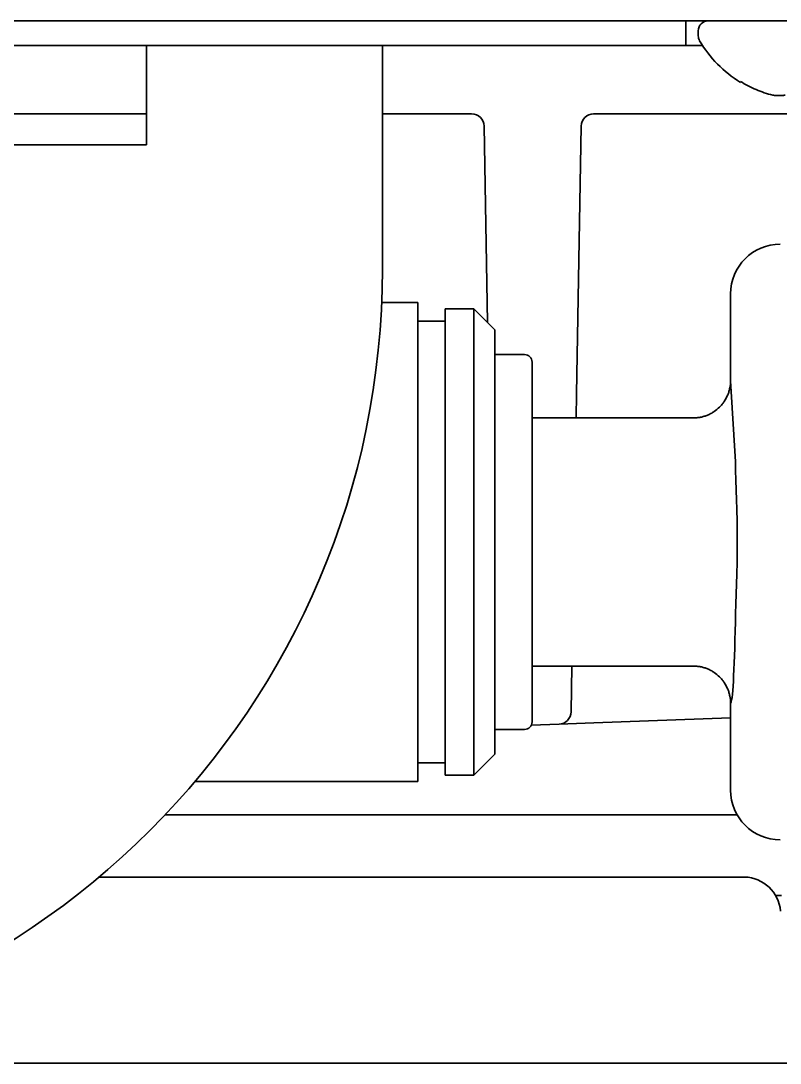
# Model space of a CAD drawing. Extents: x 6327 to 10269, y -393 to 3204.
# Drawn here: x 6891.27 to 6921.87, y 1329.03 to 1371.03 of the extents above; entities that cross this region are included whole.
import ezdxf

# ---------------------------------------------------------------- set-up
doc = ezdxf.new("R2010")
doc.units = 0
doc.header["$LTSCALE"] = 5
doc.layers.add('1', color=7, linetype='CONTINUOUS', true_color=0xffffff)

msp = doc.modelspace()

# ---------------------------------------------------------------- linework, layer by layer
at = {"layer": '1', "color": 7, "linetype": 'Continuous', "lineweight": 35}
for p, q in [((6339.573, 1371.026), (7085.573, 1371.026)), ((6918.073, 1370.026), (6918.073, 1371.026)), ((6918.573, 1370.626), (6918.573, 1370.426)), ((6913.073, 1370.026), (6802.193, 1370.026)), ((6896.332, 1369.026), (6896.332, 1370.026)), ((6905.842, 1369.026), (6905.842, 1370.026)), ((6913.073, 1370.026), (6918.072, 1370.026)), ((6918.072, 1370.026), (6918.573, 1370.026)), ((6918.75, 1370.026), (6918.573, 1370.026)), ((6896.332, 1369.026), (6896.332, 1366.026)), ((6905.842, 1369.026), (6905.842, 1361.026)), ((6920.273, 1368.548), (6920.273, 1368.581)), ((6885.013, 1367.276), (6896.332, 1367.276)), ((6905.841, 1367.276), (6909.44, 1367.276)), ((6958.1, 1367.276), (6914.356, 1367.276)), ((6909.94, 1366.785), (6910.078, 1358.871)), ((6913.668, 1355.99), (6913.856, 1366.785)), ((6885.013, 1366.026), (6896.332, 1366.026)), ((6919.873, 1356.526), (6919.873, 1360.027)), ((6907.273, 1359.676), (6905.813, 1359.676)), ((6907.273, 1359.676), (6907.273, 1340.376)), ((6908.373, 1359.426), (6908.373, 1340.626)), ((6909.523, 1359.426), (6908.373, 1359.426)), ((6909.523, 1359.426), (6909.523, 1340.626)), ((6910.373, 1358.576), (6909.523, 1359.426)), ((6908.373, 1358.926), (6907.273, 1358.926)), ((6910.373, 1358.576), (6910.373, 1341.476)), ((6911.573, 1357.576), (6910.373, 1357.576)), ((6911.873, 1350.026), (6911.873, 1357.276)), ((6920.068, 1353.258), (6919.873, 1356.526)), ((6913.651, 1355.026), (6913.668, 1355.99)), ((6918.372, 1355.026), (6911.873, 1355.026)), ((6911.873, 1342.776), (6911.873, 1350.026)), ((6911.873, 1345.026), (6918.372, 1345.026)), ((6913.444, 1343.179), (6913.476, 1345.026)), ((6919.873, 1340.025), (6919.873, 1343.526)), ((6919.873, 1342.94), (6914.366, 1342.739)), ((6910.373, 1342.476), (6911.573, 1342.476)), ((6911.844, 1342.647), (6912.963, 1342.688)), ((6914.366, 1342.739), (6912.963, 1342.688)), ((6907.273, 1341.126), (6908.373, 1341.126)), ((6909.523, 1340.626), (6910.373, 1341.476)), ((6898.287, 1340.376), (6907.273, 1340.376)), ((6908.373, 1340.626), (6909.523, 1340.626)), ((6897.08, 1339.026), (6920.14, 1339.026)), ((6920.441, 1336.525), (6894.427, 1336.526)), ((6921.923, 1335.776), (6921.691, 1335.776)), ((6884.775, 1329.026), (6909.571, 1329.026)), ((6917.304, 1329.026), (6919.842, 1329.026))]:
    msp.add_line(p, q, dxfattribs=at)
for centre, radius, start, end in [((6918.973, 1370.626), 0.4, 90, 180), ((6918.973, 1370.426), 0.4, 180, 210.3012), ((6922.772, 1372.646), 4.8, 210.3012, 238.6273), ((6909.44, 1366.776), 0.5, 1, 90), ((6914.356, 1366.776), 0.5, 90, 179), ((6873.842, 1361.026), 32, 270, 0), ((6911.573, 1357.276), 0.3, 0, 90), ((6912.944, 1343.188), 0.5, 272.0902, 359), ((6911.573, 1342.776), 0.3, 270, 0), ((6920.392, 1335.026), 1.5, 5, 88.1201)]:
    msp.add_arc(centre, radius, start, end, dxfattribs=at)
for centre, major_axis, ratio, start_param, end_param in [((6921.874, 1360.025), (-1.416, 1.416), 0.998783, 5.498396, 7.067974), ((6919.871, 1350.026), (0, 6.5), 0.034921, 3.14965, 4.192009), ((6921.874, 1340.027), (-1.416, -1.416), 0.998783, 5.498396, 7.067974)]:
    msp.add_ellipse(centre, major_axis=major_axis, ratio=ratio, start_param=start_param, end_param=end_param, dxfattribs=at)
for points, knots in [([(6920.273, 1368.581), (6920.476, 1368.457), (6920.686, 1368.349), (6921.011, 1368.211), (6921.121, 1368.169), (6921.344, 1368.093), (6921.458, 1368.06), (6921.573, 1368.03)], [0, 0, 0, 0, 0.5, 0.5, 0.75, 0.75, 1, 1, 1, 1]), ([(6918.372, 1355.026), (6918.378, 1355.026), (6918.384, 1355.026), (6918.396, 1355.026), (6918.403, 1355.026), (6918.421, 1355.027), (6918.458, 1355.028), (6918.495, 1355.031), (6918.569, 1355.038), (6918.617, 1355.045), (6918.69, 1355.06), (6918.714, 1355.065), (6918.762, 1355.077), (6918.786, 1355.084), (6918.856, 1355.105), (6918.948, 1355.138), (6919.037, 1355.18), (6919.102, 1355.215), (6919.123, 1355.227), (6919.165, 1355.252), (6919.186, 1355.266), (6919.289, 1355.334), (6919.364, 1355.396), (6919.468, 1355.5), (6919.501, 1355.536), (6919.548, 1355.594), (6919.563, 1355.613), (6919.593, 1355.653), (6919.607, 1355.673), (6919.675, 1355.775), (6919.721, 1355.861), (6919.768, 1355.974), (6919.777, 1355.997), (6919.794, 1356.044), (6919.801, 1356.068), (6919.823, 1356.138), (6919.835, 1356.186), (6919.863, 1356.329), (6919.873, 1356.427), (6919.873, 1356.526)], [0, 0, 0, 0, 0.007813, 0.007813, 0.015625, 0.015625, 0.03125, 0.0625, 0.0625, 0.125, 0.125, 0.15625, 0.15625, 0.1875, 0.1875, 0.25, 0.3125, 0.3125, 0.34375, 0.34375, 0.375, 0.375, 0.5, 0.5, 0.5625, 0.5625, 0.59375, 0.59375, 0.625, 0.625, 0.75, 0.75, 0.78125, 0.78125, 0.8125, 0.8125, 0.875, 0.875, 1, 1, 1, 1]), ([(6918.372, 1355.026), (6918.378, 1355.026), (6918.384, 1355.026), (6918.396, 1355.026), (6918.403, 1355.026), (6918.421, 1355.027), (6918.458, 1355.028), (6918.495, 1355.031), (6918.569, 1355.038), (6918.617, 1355.045), (6918.69, 1355.06), (6918.714, 1355.065), (6918.762, 1355.077), (6918.786, 1355.084), (6918.856, 1355.105), (6918.948, 1355.138), (6919.037, 1355.18), (6919.102, 1355.215), (6919.123, 1355.227), (6919.165, 1355.252), (6919.186, 1355.266), (6919.289, 1355.334), (6919.364, 1355.396), (6919.468, 1355.5), (6919.501, 1355.536), (6919.548, 1355.594), (6919.563, 1355.613), (6919.593, 1355.653), (6919.607, 1355.673), (6919.675, 1355.775), (6919.721, 1355.861), (6919.768, 1355.974), (6919.777, 1355.997), (6919.794, 1356.044), (6919.801, 1356.068), (6919.823, 1356.138), (6919.835, 1356.186), (6919.863, 1356.329), (6919.873, 1356.427), (6919.873, 1356.526)], [0, 0, 0, 0, 0.007813, 0.007813, 0.015625, 0.015625, 0.03125, 0.0625, 0.0625, 0.125, 0.125, 0.15625, 0.15625, 0.1875, 0.1875, 0.25, 0.3125, 0.3125, 0.34375, 0.34375, 0.375, 0.375, 0.5, 0.5, 0.5625, 0.5625, 0.59375, 0.59375, 0.625, 0.625, 0.75, 0.75, 0.78125, 0.78125, 0.8125, 0.8125, 0.875, 0.875, 1, 1, 1, 1]), ([(6920.068, 1353.258), (6920.07, 1353.128), (6920.072, 1352.998), (6920.079, 1352.735), (6920.083, 1352.603), (6920.097, 1352.205), (6920.107, 1351.936), (6920.118, 1351.597), (6920.12, 1351.529), (6920.124, 1351.393), (6920.126, 1351.325), (6920.132, 1351.12), (6920.135, 1350.983), (6920.143, 1350.572), (6920.149, 1350.023), (6920.143, 1349.476), (6920.136, 1349.134), (6920.135, 1349.066), (6920.132, 1348.929), (6920.13, 1348.861), (6920.124, 1348.656), (6920.12, 1348.52), (6920.107, 1348.114), (6920.097, 1347.846), (6920.083, 1347.449), (6920.079, 1347.317), (6920.072, 1347.054), (6920.07, 1346.924), (6920.068, 1346.794)], [0, 0, 0, 0, 0.0625, 0.0625, 0.125, 0.125, 0.25, 0.25, 0.28125, 0.28125, 0.3125, 0.3125, 0.375, 0.375, 0.5, 0.625, 0.625, 0.65625, 0.65625, 0.6875, 0.6875, 0.75, 0.75, 0.875, 0.875, 0.9375, 0.9375, 1, 1, 1, 1]), ([(6919.873, 1343.526), (6919.873, 1343.625), (6919.863, 1343.723), (6919.835, 1343.867), (6919.823, 1343.914), (6919.801, 1343.985), (6919.794, 1344.008), (6919.777, 1344.055), (6919.768, 1344.078), (6919.721, 1344.191), (6919.675, 1344.277), (6919.607, 1344.379), (6919.593, 1344.399), (6919.563, 1344.439), (6919.548, 1344.458), (6919.501, 1344.516), (6919.468, 1344.552), (6919.364, 1344.656), (6919.289, 1344.718), (6919.186, 1344.786), (6919.165, 1344.8), (6919.123, 1344.825), (6919.102, 1344.837), (6919.037, 1344.872), (6918.948, 1344.914), (6918.856, 1344.947), (6918.786, 1344.968), (6918.762, 1344.975), (6918.714, 1344.987), (6918.69, 1344.992), (6918.617, 1345.007), (6918.569, 1345.014), (6918.495, 1345.021), (6918.458, 1345.024), (6918.421, 1345.025), (6918.403, 1345.026), (6918.396, 1345.026), (6918.384, 1345.026), (6918.378, 1345.026), (6918.372, 1345.026)], [0, 0, 0, 0, 0.125, 0.125, 0.1875, 0.1875, 0.21875, 0.21875, 0.25, 0.25, 0.375, 0.375, 0.40625, 0.40625, 0.4375, 0.4375, 0.5, 0.5, 0.625, 0.625, 0.65625, 0.65625, 0.6875, 0.6875, 0.75, 0.8125, 0.8125, 0.84375, 0.84375, 0.875, 0.875, 0.9375, 0.9375, 0.96875, 0.984375, 0.984375, 0.992187, 0.992187, 1, 1, 1, 1]), ([(6909.571, 1329.026), (6910.216, 1329.026), (6910.86, 1329.026), (6912.149, 1329.026), (6912.794, 1329.026), (6913.76, 1329.026), (6914.083, 1329.026), (6914.727, 1329.026), (6915.049, 1329.026), (6915.694, 1329.026), (6916.016, 1329.026), (6916.499, 1329.026), (6916.66, 1329.026), (6916.982, 1329.026), (6917.143, 1329.026), (6917.304, 1329.026)], [0, 0, 0, 0, 0.25, 0.25, 0.5, 0.5, 0.625, 0.625, 0.75, 0.75, 0.875, 0.875, 0.9375, 0.9375, 1, 1, 1, 1]), ([(6919.842, 1329.026), (6919.918, 1329.026), (6919.994, 1329.026), (6920.146, 1329.026), (6920.222, 1329.026), (6920.45, 1329.026), (6920.907, 1329.026), (6921.363, 1329.026), (6921.971, 1329.026), (6922.276, 1329.026), (6922.884, 1329.026), (6923.188, 1329.026), (6924.101, 1329.026), (6924.71, 1329.026), (6925.927, 1329.026), (6926.535, 1329.026), (6927.144, 1329.026)], [0, 0, 0, 0, 0.03125, 0.03125, 0.0625, 0.0625, 0.125, 0.25, 0.25, 0.375, 0.375, 0.5, 0.5, 0.75, 0.75, 1, 1, 1, 1])]:
    msp.add_open_spline(points, degree=3, knots=knots, dxfattribs=at)
msp.add_open_spline([(6921.573, 1368.03), (6921.597, 1368.027), (6921.644, 1368.022), (6921.715, 1368.017), (6921.787, 1368.014), (6921.858, 1368.014), (6921.93, 1368.017), (6922.001, 1368.022), (6922.049, 1368.027), (6922.073, 1368.03)], degree=3, dxfattribs=at)

doc.saveas('drawing.dxf')
